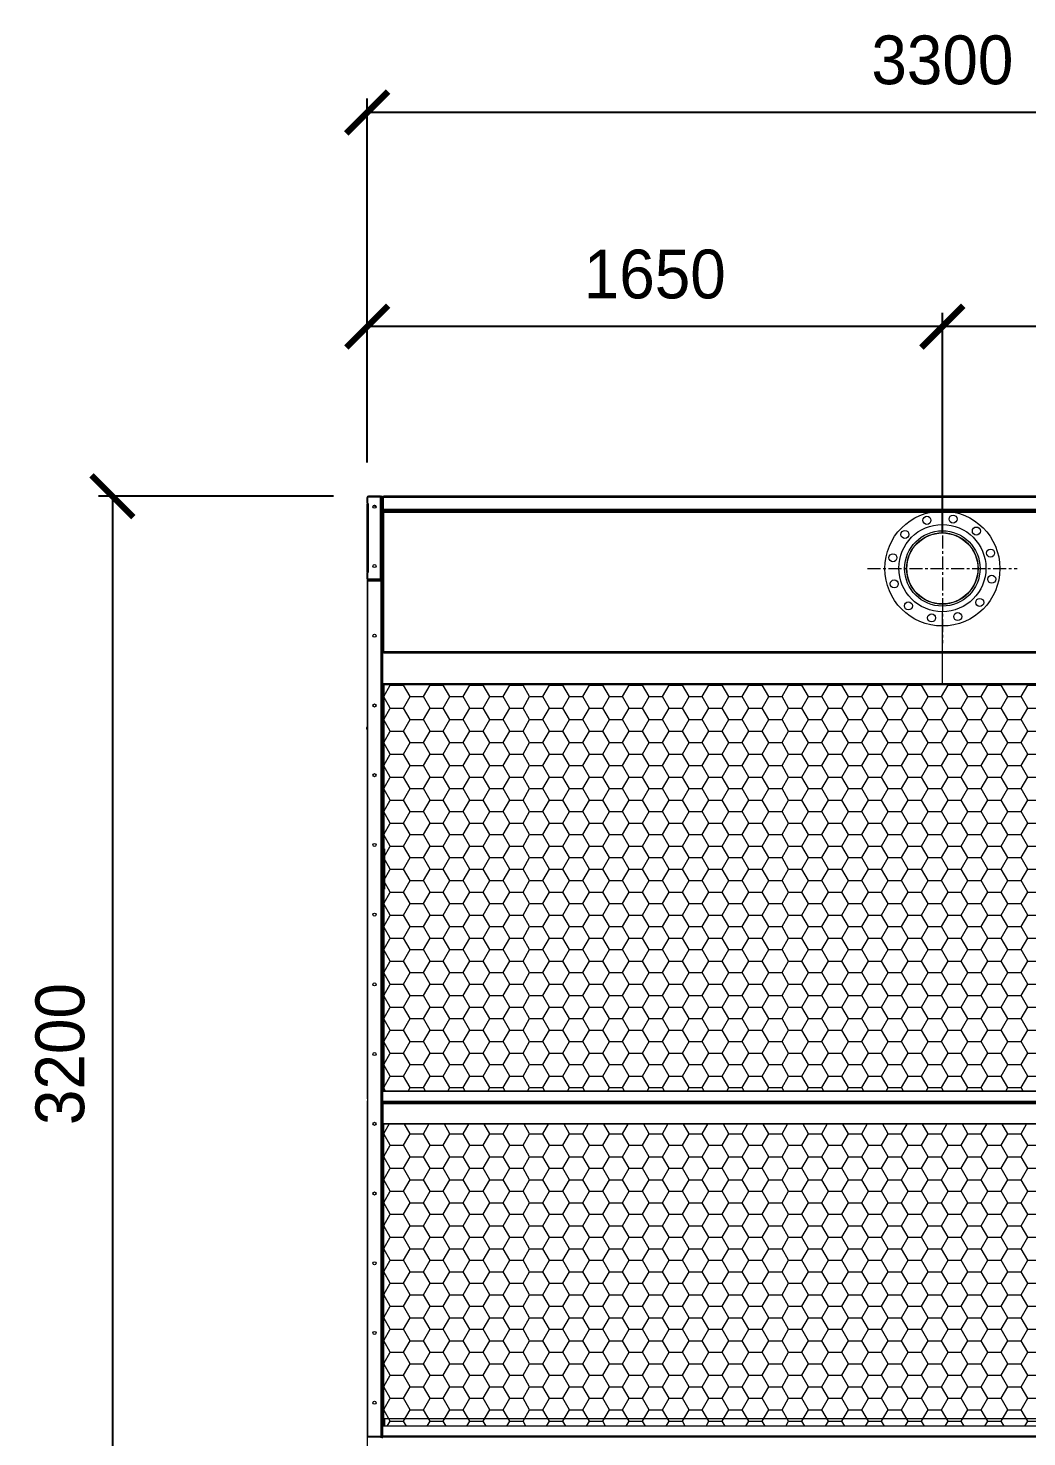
# Model space of a CAD drawing. Header units: millimetres. Extents: x 11380 to 40787, y 6310 to 27105.
# Drawn here: x 28902 to 31767, y 13545 to 17586 of the extents above; entities that cross this region are included whole.
import ezdxf

# ---------------------------------------------------------------- set-up
doc = ezdxf.new("R2010")
doc.units = ezdxf.units.MM
doc.linetypes.add('CENTER', pattern=[2, 1.25, -0.25, 0.25, -0.25])
doc.layers.add('center', color=1, linetype='CENTER')
doc.layers.add('냉각탑_dim', color=1, linetype='Continuous')
doc.styles.add('HY울릉도L', font='')
doc.styles.get('HY울릉도L').set_extended_font_data('HY울릉도L')
doc.dimstyles.new('성지DIM', dxfattribs={"dimtxt": 3.5, "dimasz": 3, "dimexe": 1, "dimexo": 2.5, "dimgap": 2, "dimtad": 1, "dimdec": 0, "dimzin": 3, "dimdsep": 46, "dimtxsty": 'HY울릉도L', "dimblk": 'ARCHTICK', "dimcen": -2, "dimclrd": 256, "dimclre": 256, "dimclrt": 7, "dimadec": 0, "dimazin": 0, "dimtfac": 1, "dimtdec": 0, "dimtofl": 0, "dimtmove": 0, "dimatfit": 3, "dimfxl": 1, "dimtolj": 1, "dimtzin": 0, "dimlwe": -1, "dimarcsym": 0})
pattern_1 = [(0, (-379824.895, -73518.268), (57.15, 32.9955677), [38.1, -76.2]), (120, (-379824.895, -73518.268), (-57.15, 32.995568), [38.1, -76.2]), (60, (-379824.895, -73518.268), (1e-07, 65.9911357), [-76.2, 38.1])]

# ---------------------------------------------------------------- blocks, each defined once
blk = doc.blocks.new('_ArchTick')
at = {"color": 0, "linetype": 'ByBlock', "const_width": 0.15}
blk.add_lwpolyline([(-0.5, -0.5), (0.5, 0.5)], dxfattribs=at)
blk = doc.blocks.new('*D145')
at = {"layer": 'Defpoints', "color": 0, "transparency": 16777216}
for p in [(29874.6, 16730), (29874.6, 16239.9), (31524.6, 16036.3)]:
    blk.add_point(p, dxfattribs=at)
at = {"layer": '냉각탑_dim', "transparency": 16777216}
for p, q in [((29874.6, 16339.9), (29874.6, 16770)), ((31524.6, 16136.3), (31524.6, 16770))]:
    blk.add_line(p, q, dxfattribs=at)
at = {"layer": '냉각탑_dim', "lineweight": -2, "transparency": 16777216}
blk.add_line((31524.6, 16730), (29874.6, 16730), dxfattribs=at)
at = {"layer": '냉각탑_dim', "lineweight": -2, "transparency": 16777216, "xscale": 120, "yscale": 120, "zscale": 120, "rotation": 180}
blk.add_blockref('_ArchTick', (29874.6, 16730), dxfattribs=at)
at = {"layer": '냉각탑_dim', "lineweight": -2, "transparency": 16777216, "xscale": 120, "yscale": 120, "zscale": 120}
blk.add_blockref('_ArchTick', (31524.6, 16730), dxfattribs=at)
at = {"layer": '냉각탑_dim', "color": 7, "transparency": 16777216, "insert": (30699.6, 16880), "char_height": 140, "attachment_point": 5, "style": 'HY울릉도L'}
blk.add_mtext('\\A1;1650', dxfattribs=at)
blk = doc.blocks.new('*D146')
at = {"layer": 'Defpoints', "color": 0, "transparency": 16777216}
for p in [(31524.6, 16730), (33174.6, 16240.4), (31524.6, 16036.3)]:
    blk.add_point(p, dxfattribs=at)
at = {"layer": '냉각탑_dim', "transparency": 16777216}
for p, q in [((31524.6, 16136.3), (31524.6, 16770)), ((33174.6, 16340.4), (33174.6, 16770))]:
    blk.add_line(p, q, dxfattribs=at)
at = {"layer": '냉각탑_dim', "lineweight": -2, "transparency": 16777216}
blk.add_line((33174.6, 16730), (31524.6, 16730), dxfattribs=at)
at = {"layer": '냉각탑_dim', "lineweight": -2, "transparency": 16777216, "xscale": 120, "yscale": 120, "zscale": 120, "rotation": 180}
blk.add_blockref('_ArchTick', (31524.6, 16730), dxfattribs=at)
at = {"layer": '냉각탑_dim', "lineweight": -2, "transparency": 16777216, "xscale": 120, "yscale": 120, "zscale": 120}
blk.add_blockref('_ArchTick', (33174.6, 16730), dxfattribs=at)
at = {"layer": '냉각탑_dim', "color": 7, "transparency": 16777216, "insert": (32349.6, 16880), "char_height": 140, "attachment_point": 5, "style": 'HY울릉도L'}
blk.add_mtext('\\A1;1650', dxfattribs=at)
blk = doc.blocks.new('*D152')
at = {"layer": 'Defpoints', "color": 0, "transparency": 16777216}
for p in [(29874.6, 17344.3), (29874.6, 16239.9), (33174.6, 16240)]:
    blk.add_point(p, dxfattribs=at)
at = {"layer": '냉각탑_dim', "transparency": 16777216}
for p, q in [((29874.6, 16339.9), (29874.6, 17384.3)), ((33174.6, 16340), (33174.6, 17384.3))]:
    blk.add_line(p, q, dxfattribs=at)
at = {"layer": '냉각탑_dim', "lineweight": -2, "transparency": 16777216}
blk.add_line((33174.6, 17344.3), (29874.6, 17344.3), dxfattribs=at)
at = {"layer": '냉각탑_dim', "lineweight": -2, "transparency": 16777216, "xscale": 120, "yscale": 120, "zscale": 120, "rotation": 180}
blk.add_blockref('_ArchTick', (29874.6, 17344.3), dxfattribs=at)
at = {"layer": '냉각탑_dim', "lineweight": -2, "transparency": 16777216, "xscale": 120, "yscale": 120, "zscale": 120}
blk.add_blockref('_ArchTick', (33174.6, 17344.3), dxfattribs=at)
at = {"layer": '냉각탑_dim', "color": 7, "transparency": 16777216, "insert": (31524.6, 17494.3), "char_height": 140, "attachment_point": 5, "style": 'HY울릉도L'}
blk.add_mtext('\\A1;3300', dxfattribs=at)
blk = doc.blocks.new('*D153')
at = {"layer": 'Defpoints', "color": 0, "transparency": 16777216}
for p in [(29878, 16243.3), (29144.1, 13043.3), (29878, 13043.3)]:
    blk.add_point(p, dxfattribs=at)
at = {"layer": '냉각탑_dim', "transparency": 16777216}
for p, q in [((29778, 16243.3), (29104.1, 16243.3)), ((29778, 13043.3), (29104.1, 13043.3))]:
    blk.add_line(p, q, dxfattribs=at)
at = {"layer": '냉각탑_dim', "lineweight": -2, "transparency": 16777216}
blk.add_line((29144.1, 16243.3), (29144.1, 13043.3), dxfattribs=at)
at = {"layer": '냉각탑_dim', "lineweight": -2, "transparency": 16777216, "xscale": 120, "yscale": 120, "zscale": 120}
for p, rotation in [((29144.1, 16243.3), 90), ((29144.1, 13043.3), 270)]:
    blk.add_blockref('_ArchTick', p, dxfattribs=dict(at, rotation=rotation))
at = {"layer": '냉각탑_dim', "color": 7, "transparency": 16777216, "insert": (28994.1, 14643.3), "char_height": 140, "attachment_point": 5, "rotation": 90, "style": 'HY울릉도L'}
blk.add_mtext('\\A1;3200', dxfattribs=at)
blk = doc.blocks.new('2')
at = {"lineweight": 20}
h = blk.add_hatch(dxfattribs=at)
h.set_pattern_fill('HONEY', scale=12)
h.set_pattern_definition(pattern_1)
h.paths.add_polyline_path([(29922, 15703.6), (29922, 14537.1), (33132.6, 14537.1), (33132.6, 15703.6)])
h = blk.add_hatch(dxfattribs=at)
h.set_pattern_fill('HONEY', scale=12)
h.set_pattern_definition(pattern_1)
h.paths.add_polyline_path([(29922, 14443.8), (29922, 13575.5), (33132.6, 13575.5), (33132.6, 14443.8)])
at = {"color": 7, "lineweight": 20, "ltscale": 0.006917}
for p, q in [((29874.6, 16223.3), (29874.6, 16239.9)), ((29874.6, 16223.3), (29874.6, 16239.9)), ((29874.6, 16023.3), (29874.6, 16006.7)), ((29874.6, 16006.7), (29874.6, 16023.3))]:
    blk.add_line(p, q, dxfattribs=at)
at = {"color": 7, "lineweight": 20, "ltscale": 0.000833333}
for p, q in [((29874.6, 16223.3), (29876.6, 16223.3)), ((29874.6, 16221.3), (29876.6, 16221.3)), ((29918.6, 16199.6), (29920.6, 16199.6)), ((29918.6, 16197.9), (29920.6, 16197.9)), ((29874.6, 16023.3), (29876.6, 16023.3)), ((29874.6, 16023.3), (29876.6, 16023.3)), ((29920.6, 15162.7), (29918.6, 15162.7)), ((29920.6, 15161.1), (29918.6, 15161.1))]:
    blk.add_line(p, q, dxfattribs=at)
at = {"color": 7, "lineweight": 20, "ltscale": 0.081667}
for p, q in [((29874.6, 16025.3), (29874.6, 16221.3)), ((29878, 16025.3), (29878, 16221.3))]:
    blk.add_line(p, q, dxfattribs=at)
at = {"color": 7, "lineweight": 20, "ltscale": 0.007958}
for p, q in [((29876.6, 16221.3), (29876.6, 16240.4)), ((29876.6, 16006.2), (29876.6, 16025.3))]:
    blk.add_line(p, q, dxfattribs=at)
at = {"color": 7, "lineweight": 20, "ltscale": 0.01525}
for p, q in [((29913.2, 16240.4), (29876.6, 16240.4)), ((29876.6, 16006.2), (29913.2, 16006.2))]:
    blk.add_line(p, q, dxfattribs=at)
at = {"color": 7, "lineweight": 20, "ltscale": 0.000583333}
for p, q in [((29878, 16221.3), (29876.6, 16221.3)), ((29876.6, 16025.3), (29878, 16025.3)), ((29918.6, 14508.1), (29920, 14508.1)), ((29918.6, 14500.8), (29920, 14500.8)), ((29876.2, 13545.3), (29876.2, 13546.7)), ((29913.8, 13545.3), (29913.8, 13546.7)), ((29918.6, 13548.1), (29920, 13548.1))]:
    blk.add_line(p, q, dxfattribs=at)
at = {"color": 7, "lineweight": 20, "ltscale": 0.014667}
for p, q in [((29913.2, 16243.3), (29878, 16243.3)), ((29878, 16243.3), (29913.2, 16243.3)), ((29913.2, 16241.3), (29878, 16241.3)), ((29878, 16005.3), (29913.2, 16005.3)), ((29913.2, 16005.3), (29878, 16005.3)), ((29878, 16003.3), (29913.2, 16003.3))]:
    blk.add_line(p, q, dxfattribs=at)
at = {"color": 7, "lineweight": 20, "ltscale": 0.000374085}
blk.add_line((29880, 16240.4), (29880, 16241.3), dxfattribs=at)
at = {"color": 7, "lineweight": 20, "ltscale": 0.000833263}
blk.add_line((29913.2, 16243.3), (29915.2, 16243.3), dxfattribs=at)
at = {"color": 7, "lineweight": 20, "ltscale": 0.000375}
for p, q in [((29913.2, 16240.4), (29913.2, 16241.3)), ((29919.8, 16199.6), (29919.8, 16200.5)), ((29913.2, 16006.2), (29913.2, 16005.3))]:
    blk.add_line(p, q, dxfattribs=at)
at = {"color": 7, "lineweight": 20, "ltscale": 0.001002}
for p, q in [((29915.6, 16241.3), (29913.2, 16241.3)), ((29915.6, 16005.3), (29913.2, 16005.3))]:
    blk.add_line(p, q, dxfattribs=at)
at = {"color": 7, "lineweight": 20, "ltscale": 0.097583}
blk.add_line((29913.2, 16006.2), (29913.2, 16240.4), dxfattribs=at)
at = {"color": 7, "lineweight": 20, "ltscale": 0.000448698}
for p, q in [((29915.9, 16242), (29915, 16241.3)), ((29915.9, 16004.7), (29915, 16005.3))]:
    blk.add_line(p, q, dxfattribs=at)
at = {"color": 7, "lineweight": 20, "ltscale": 0.000272626}
blk.add_line((29915.2, 16243.3), (29915.2, 16242.7), dxfattribs=at)
at = {"color": 7, "lineweight": 20, "ltscale": 0.000736965}
blk.add_line((29917.9, 16241.6), (29916.1, 16241.6), dxfattribs=at)
at = {"color": 7, "lineweight": 20, "ltscale": 8.05106e-06}
blk.add_line((29916.6, 16240), (29916.6, 16239.9), dxfattribs=at)
blk.add_line((29916.6, 16240), (29916.6, 16239.9), dxfattribs=at)
at = {"color": 7, "lineweight": 20, "ltscale": 0.097167}
blk.add_line((29916.6, 16006.7), (29916.6, 16239.9), dxfattribs=at)
at = {"color": 7, "lineweight": 20, "ltscale": 0.000414935}
for p, q in [((29917.6, 16242.3), (29916.9, 16241.6)), ((29920.3, 16241.6), (29919.6, 16242.3))]:
    blk.add_line(p, q, dxfattribs=at)
at = {"color": 7, "lineweight": 20, "ltscale": 0.000125672}
blk.add_line((29918.9, 16241.3), (29918.6, 16241.3), dxfattribs=at)
at = {"color": 7, "lineweight": 20, "ltscale": 0.00012559}
blk.add_line((29918.9, 16241.3), (29918.6, 16241.3), dxfattribs=at)
at = {"color": 7, "lineweight": 20, "ltscale": 0.000562231}
blk.add_line((29918.6, 16240), (29918.6, 16241.3), dxfattribs=at)
at = {"color": 7, "lineweight": 20, "ltscale": 0.013833}
for p, q in [((29918.6, 16239.9), (29918.6, 16206.7)), ((29920.3, 16239.9), (29920.3, 16206.7))]:
    blk.add_line(p, q, dxfattribs=at)
at = {"color": 7, "lineweight": 20, "ltscale": 0.000708333}
for p, q in [((29920.3, 16239.9), (29918.6, 16239.9)), ((29918.6, 16199.6), (29918.6, 16197.9)), ((29920.6, 16199.6), (29920.6, 16197.9)), ((29922, 14505.3), (29922, 14503.6)), ((29948.6, 14503.6), (29948.6, 14505.3)), ((31078.1, 14503.6), (31078.1, 14505.3)), ((31081.5, 14503.6), (31081.5, 14505.3)), ((31099.7, 14503.6), (31099.7, 14505.3)), ((31103.1, 14503.6), (31103.1, 14505.3))]:
    blk.add_line(p, q, dxfattribs=at)
at = {"color": 7, "lineweight": 20, "ltscale": 0.000561904}
blk.add_line((29918.6, 16205.3), (29918.6, 16206.7), dxfattribs=at)
at = {"color": 7, "lineweight": 20, "ltscale": 0.000125435}
blk.add_line((29918.9, 16205.3), (29918.6, 16205.3), dxfattribs=at)
at = {"color": 7, "lineweight": 20, "ltscale": 0.002375}
blk.add_line((29918.6, 16199.6), (29918.6, 16205.3), dxfattribs=at)
at = {"color": 7, "lineweight": 20, "ltscale": 0.001131}
blk.add_line((29920.3, 16239.9), (29920.3, 16242.7), dxfattribs=at)
at = {"color": 7, "lineweight": 20}
for p, q in [((33128.9, 16239.9), (29920.3, 16239.9)), ((29920.3, 16206.7), (33128.9, 16206.7)), ((33127.2, 16243.3), (29922, 16243.3)), ((29920.3, 16203.3), (33128.9, 16203.3)), ((29922, 16201.3), (33127.2, 16201.3)), ((29922, 16197.9), (33127.2, 16197.9)), ((31468.6, 16201.7), (30130.2, 16201.7)), ((29913.8, 16005.3), (29913.8, 13546.7)), ((29916.6, 16006.7), (29916.6, 13548.1)), ((29875.8, 15999.9), (29875.8, 13546.7)), ((33132.6, 15797), (29922, 15797)), ((33132.6, 15793.7), (29922, 15793.7)), ((29913.8, 15703.6), (33132.6, 15703.6)), ((29916.6, 15706.2), (33132.6, 15706.2)), ((29920, 14508.4), (33129.2, 14508.4)), ((32389, 14535.5), (29920.2, 14535.5)), ((32389, 14537.1), (29924.6, 14537.1)), ((29920, 14501.1), (33129.2, 14501.1)), ((29921.4, 14505.3), (33127.8, 14505.3)), ((29921.4, 14503.6), (33127.8, 14503.6)), ((29920, 14443.8), (33129.2, 14443.8)), ((29920, 14443.6), (33129.2, 14443.6)), ((33129.2, 14443.5), (29920, 14443.5)), ((32389, 13597.1), (29924.6, 13597.1)), ((29920, 13548.4), (33129.2, 13548.4)), ((32389, 13575.5), (29920.2, 13575.5)), ((29921.4, 13545.3), (33127.8, 13545.3))]:
    blk.add_line(p, q, dxfattribs=at)
at = {"color": 7, "lineweight": 20, "ltscale": 0.001417}
for p, q in [((29920.3, 16206.7), (29920.3, 16203.3)), ((29922, 16197.9), (29918.6, 16197.9)), ((29922, 16197.9), (29922, 16201.3)), ((31524.6, 16197.9), (31524.6, 16201.3)), ((29874.6, 16025.3), (29878, 16025.3))]:
    blk.add_line(p, q, dxfattribs=at)
at = {"color": 7, "lineweight": 20, "ltscale": 4.99865e-05}
blk.add_line((29921.9, 16243.3), (29922, 16243.3), dxfattribs=at)
at = {"color": 7, "lineweight": 20, "ltscale": 1.75167e-05}
blk.add_line((29921.9, 16243.3), (29922, 16243.3), dxfattribs=at)
at = {"color": 7, "lineweight": 20, "ltscale": 1.55221e-05}
blk.add_line((29921.9, 16243.3), (29922, 16243.3), dxfattribs=at)
at = {"color": 7, "lineweight": 20, "ltscale": 4.33485e-05}
blk.add_line((29923.9, 16243.3), (29924, 16243.3), dxfattribs=at)
at = {"color": 7, "lineweight": 20, "ltscale": 4.06755e-05}
blk.add_line((29923.9, 16243.3), (29924, 16243.3), dxfattribs=at)
at = {"color": 7, "lineweight": 20, "ltscale": 3.00579e-05}
blk.add_line((29923.9, 16243.3), (29924, 16243.3), dxfattribs=at)
at = {"color": 7, "lineweight": 20, "ltscale": 1.78003e-05}
blk.add_line((29923.9, 16243.3), (29924, 16243.3), dxfattribs=at)
at = {"color": 7, "lineweight": 20, "ltscale": 2.871e-05}
blk.add_line((29923.9, 16243.3), (29924, 16243.3), dxfattribs=at)
at = {"color": 7, "lineweight": 20, "ltscale": 3.95576e-05}
blk.add_line((29923.9, 16243.3), (29924, 16243.3), dxfattribs=at)
at = {"color": 7, "lineweight": 20, "ltscale": 1.24791e-05}
blk.add_line((29924, 16243.3), (29924, 16243.3), dxfattribs=at)
at = {"color": 7, "lineweight": 20, "ltscale": 0.000833337}
blk.add_line((29918.6, 16197.9), (29916.6, 16197.9), dxfattribs=at)
at = {"color": 7, "lineweight": 20, "ltscale": 0.053167}
blk.add_line((29916.6, 16197.9), (29916.6, 16070.3), dxfattribs=at)
at = {"color": 7, "lineweight": 20, "ltscale": 0.000707554}
blk.add_line((29918.6, 16203.3), (29920.3, 16203.3), dxfattribs=at)
at = {"color": 7, "lineweight": 20, "ltscale": 0.000707705}
blk.add_line((29918.6, 16201.3), (29920.3, 16201.3), dxfattribs=at)
at = {"color": 7, "lineweight": 20, "ltscale": 0.142705}
for p, q in [((29918.6, 15855.4), (29918.6, 16197.9)), ((29922, 15793.7), (29922, 16197.9))]:
    blk.add_line(p, q, dxfattribs=at)
at = {"color": 7, "lineweight": 20, "ltscale": 0.00075}
blk.add_line((29921.6, 16200.5), (29919.8, 16200.5), dxfattribs=at)
at = {"color": 7, "lineweight": 20, "ltscale": 5.91962e-05}
blk.add_line((29920, 16200.5), (29919.9, 16200.7), dxfattribs=at)
at = {"color": 7, "lineweight": 20, "ltscale": 0.000832499}
blk.add_line((29920.3, 16203.3), (29920.3, 16201.3), dxfattribs=at)
at = {"color": 7, "lineweight": 20, "ltscale": 0.000333342}
blk.add_line((29920.3, 16201.3), (29920.3, 16200.5), dxfattribs=at)
at = {"color": 7, "lineweight": 20, "ltscale": 0.000708193}
blk.add_line((29920.3, 16201.3), (29922, 16201.3), dxfattribs=at)
at = {"color": 7, "lineweight": 20, "ltscale": 0.000166667}
blk.add_line((29922, 16200.5), (29921.6, 16200.5), dxfattribs=at)
at = {"color": 7, "lineweight": 20, "ltscale": 5.54767e-06}
blk.add_line((29922, 16201.3), (29922, 16201.3), dxfattribs=at)
at = {"color": 7, "lineweight": 20, "ltscale": 1.09406e-05}
blk.add_line((29922, 16201.3), (29922, 16201.3), dxfattribs=at)
at = {"color": 7, "lineweight": 20, "ltscale": 0.00067235}
blk.add_line((29955.2, 16201.7), (29955.2, 16203.3), dxfattribs=at)
at = {"color": 7, "lineweight": 20, "ltscale": 0.043924}
blk.add_line((30060.6, 16201.7), (29955.2, 16201.7), dxfattribs=at)
at = {"color": 7, "lineweight": 20, "ltscale": 0.000160787}
blk.add_line((29955.2, 16201.3), (29955.2, 16201.7), dxfattribs=at)
at = {"color": 7, "lineweight": 20, "ltscale": 0.001149}
for p, q in [((30059.1, 16203.3), (30061, 16201.3)), ((30066.2, 16203.3), (30068.1, 16201.3)), ((30081.7, 16201.3), (30079.8, 16203.3)), ((30107.3, 16203.3), (30109.2, 16201.3)), ((30122.8, 16201.3), (30120.9, 16203.3)), ((30129.9, 16201.3), (30128, 16203.3)), ((30130.6, 16201.3), (30128.7, 16203.3))]:
    blk.add_line(p, q, dxfattribs=at)
at = {"color": 7, "lineweight": 20, "ltscale": 5.44556e-06}
blk.add_line((30792.2, 16201.3), (30792.2, 16201.3), dxfattribs=at)
at = {"color": 7, "lineweight": 20, "ltscale": 9.52934e-06}
blk.add_line((30792.2, 16201.3), (30792.2, 16201.3), dxfattribs=at)
at = {"color": 7, "lineweight": 20, "ltscale": 5.46643e-06}
blk.add_line((30800.5, 16201.3), (30800.5, 16201.3), dxfattribs=at)
at = {"color": 7, "lineweight": 20, "ltscale": 9.52935e-06}
blk.add_line((30800.5, 16201.3), (30800.5, 16201.3), dxfattribs=at)
at = {"color": 7, "lineweight": 20, "ltscale": 0.00083348}
blk.add_line((31318.6, 16201.3), (31318.6, 16203.3), dxfattribs=at)
at = {"color": 7, "lineweight": 20, "ltscale": 0.014833}
blk.add_line((31524.6, 16162.3), (31524.6, 16197.9), dxfattribs=at)
at = {"color": 7, "lineweight": 20, "ltscale": 0.000833322}
blk.add_line((31730.6, 16203.3), (31730.6, 16201.3), dxfattribs=at)
at = {"color": 7, "lineweight": 20, "ltscale": 0.000833201}
blk.add_line((29916.6, 16070.3), (29918.6, 16070.3), dxfattribs=at)
at = {"color": 7, "lineweight": 20, "ltscale": 0.403744}
blk.add_line((29918.6, 16071.5), (29918.6, 15162.7), dxfattribs=at)
at = {"color": 7, "lineweight": 20, "ltscale": 0.352083}
blk.add_line((29874.6, 16025.3), (29874.6, 15580.3), dxfattribs=at)
at = {"color": 7, "lineweight": 20, "ltscale": 0.000957772}
blk.add_line((29876.6, 16001.3), (29876.6, 16003.6), dxfattribs=at)
at = {"color": 7, "lineweight": 20, "ltscale": 0.000375915}
blk.add_line((29880, 16005.3), (29880, 16006.2), dxfattribs=at)
at = {"color": 7, "lineweight": 20, "ltscale": 0.000832784}
blk.add_line((29880, 16001.3), (29880, 16003.3), dxfattribs=at)
at = {"color": 7, "lineweight": 20, "ltscale": 0.001261}
blk.add_line((29915.2, 16001), (29915.2, 16004), dxfattribs=at)
at = {"color": 7, "lineweight": 20, "ltscale": 1.56939e-05}
blk.add_line((29916.6, 16006.7), (29916.6, 16006.7), dxfattribs=at)
at = {"color": 7, "lineweight": 20, "ltscale": 8.33834e-06}
blk.add_line((29916.6, 16006.7), (29916.6, 16006.7), dxfattribs=at)
at = {"color": 7, "lineweight": 20, "ltscale": 0.000500046}
for p, q in [((29875.8, 15999.9), (29874.6, 15999.9)), ((29875.8, 13546.7), (29874.6, 13546.7))]:
    blk.add_line(p, q, dxfattribs=at)
at = {"color": 7, "lineweight": 20, "ltscale": 0.015833}
for p, q in [((29913.8, 15999.9), (29875.8, 15999.9)), ((29913.8, 13546.7), (29875.8, 13546.7))]:
    blk.add_line(p, q, dxfattribs=at)
at = {"color": 7, "lineweight": 20, "ltscale": 0.015667}
for p, q in [((29876.2, 16001.3), (29913.8, 16001.3)), ((29876.2, 13545.3), (29913.8, 13545.3))]:
    blk.add_line(p, q, dxfattribs=at)
at = {"color": 7, "lineweight": 20, "ltscale": 0.000583334}
for p, q in [((29876.2, 16001.3), (29876.2, 15999.9)), ((29913.8, 16001.3), (29913.8, 15999.9))]:
    blk.add_line(p, q, dxfattribs=at)
at = {"color": 7, "lineweight": 20, "ltscale": 0.000912135}
for p, q in [((29913.8, 15999.9), (29916, 15999.9)), ((29916, 13546.7), (29913.8, 13546.7))]:
    blk.add_line(p, q, dxfattribs=at)
at = {"color": 7, "lineweight": 20, "ltscale": 0.000341711}
for p, q in [((29915.8, 16000.5), (29915.2, 15999.9)), ((29919.4, 14506.2), (29920, 14506.7)), ((29919.4, 14502.8), (29920, 14502.2)), ((29915.8, 13546.2), (29915.2, 13546.7)), ((29919.4, 13546.2), (29920, 13546.7))]:
    blk.add_line(p, q, dxfattribs=at)
at = {"color": 7, "lineweight": 20, "ltscale": 8.83136e-06}
blk.add_line((29916.6, 15998.6), (29916.6, 15998.5), dxfattribs=at)
at = {"color": 7, "lineweight": 20, "ltscale": 8.87683e-06}
blk.add_line((29916.6, 15998.6), (29916.6, 15998.5), dxfattribs=at)
at = {"color": 7, "lineweight": 20, "ltscale": 3.11303e-05}
blk.add_line((29916.6, 15998.6), (29916.6, 15998.5), dxfattribs=at)
at = {"color": 7, "lineweight": 20, "ltscale": 1.44681e-05}
blk.add_line((29916.6, 15998.6), (29916.6, 15998.5), dxfattribs=at)
at = {"color": 7, "lineweight": 20, "ltscale": 3.11304e-05}
blk.add_line((29916.6, 15998.6), (29916.6, 15998.5), dxfattribs=at)
at = {"color": 7, "lineweight": 20, "ltscale": 0.024121}
blk.add_line((31524.6, 15854.4), (31524.6, 15912.3), dxfattribs=at)
at = {"color": 7, "lineweight": 20, "ltscale": 0.036483}
blk.add_line((31524.6, 15706.2), (31524.6, 15871.3), dxfattribs=at)
at = {"color": 7, "lineweight": 20, "ltscale": 0.001354}
blk.add_line((31524.6, 15797), (31524.6, 15793.7), dxfattribs=at)
at = {"color": 7, "lineweight": 20, "ltscale": 0.392019}
blk.add_line((29920.6, 15706.2), (29920.6, 15162.7), dxfattribs=at)
at = {"color": 7, "lineweight": 20, "ltscale": 0.363192}
blk.add_line((29922, 15706.2), (29922, 15231.8), dxfattribs=at)
at = {"color": 7, "lineweight": 20, "ltscale": 0.002167}
for p, q in [((29873, 15580.3), (29873, 15575.1)), ((29924.1, 15186.6), (29924.1, 15191.8)), ((29924.1, 15162), (29924.1, 15156.8))]:
    blk.add_line(p, q, dxfattribs=at)
at = {"color": 7, "lineweight": 20, "ltscale": 0.000666667}
for p, q in [((29874.6, 15580.3), (29873, 15580.3)), ((29874.6, 15575.1), (29873, 15575.1)), ((29918.6, 14537.3), (29920.2, 14537.3))]:
    blk.add_line(p, q, dxfattribs=at)
at = {"color": 7, "lineweight": 20, "ltscale": 0.441833}
blk.add_line((29874.6, 15575.1), (29874.6, 14514.7), dxfattribs=at)
at = {"color": 7, "lineweight": 20, "ltscale": 0.047917}
for p, q in [((29920.9, 15231.8), (29920.9, 15116.8)), ((29924.1, 15231.8), (29924.1, 15116.8))]:
    blk.add_line(p, q, dxfattribs=at)
at = {"color": 7, "lineweight": 20, "ltscale": 0.001333}
for p, q in [((29920.9, 15231.8), (29924.1, 15231.8)), ((29920.9, 15116.8), (29924.1, 15116.8))]:
    blk.add_line(p, q, dxfattribs=at)
at = {"color": 7, "lineweight": 20, "ltscale": 0.000658263}
blk.add_line((29918.6, 15162.7), (29918.6, 15161.1), dxfattribs=at)
at = {"color": 7, "lineweight": 20, "ltscale": 0.259889}
blk.add_line((29918.6, 14537.3), (29918.6, 15161.1), dxfattribs=at)
at = {"color": 7, "lineweight": 20, "ltscale": 0.001329}
blk.add_line((29920.6, 15162.7), (29920.6, 15159.5), dxfattribs=at)
at = {"color": 7, "lineweight": 20, "ltscale": 0.260664}
blk.add_line((29920.6, 14535.5), (29920.6, 15161.1), dxfattribs=at)
at = {"color": 7, "lineweight": 20, "ltscale": 0.01025}
blk.add_line((29924.1, 15186.6), (29924.1, 15162), dxfattribs=at)
at = {"color": 7, "lineweight": 20, "ltscale": 0.242234}
blk.add_line((29922, 15116.8), (29922, 14535.5), dxfattribs=at)
at = {"color": 7, "lineweight": 20, "ltscale": 0.44375}
blk.add_line((29874.6, 14509.5), (29874.6, 13444.5), dxfattribs=at)
at = {"color": 7, "lineweight": 20, "ltscale": 0.012167}
for p, q in [((29918.6, 14508.1), (29918.6, 14537.3)), ((29918.6, 14471.6), (29918.6, 14500.8)), ((29918.6, 13548.1), (29918.6, 13577.3))]:
    blk.add_line(p, q, dxfattribs=at)
at = {"color": 7, "lineweight": 20, "ltscale": 0.003004}
blk.add_line((29918.6, 14500.9), (29918.6, 14508.1), dxfattribs=at)
at = {"color": 7, "lineweight": 20, "ltscale": 0.01129}
for p, q in [((29920, 14508.4), (29920, 14535.5)), ((29920, 13548.4), (29920, 13575.5))]:
    blk.add_line(p, q, dxfattribs=at)
at = {"color": 7, "lineweight": 20, "ltscale": 0.000967409}
for p, q in [((29920, 14506.1), (29920, 14508.4)), ((29920, 13546.1), (29920, 13548.4))]:
    blk.add_line(p, q, dxfattribs=at)
at = {"color": 7, "lineweight": 20, "ltscale": 0.000666714}
blk.add_line((29924.6, 14537.1), (29924.6, 14535.5), dxfattribs=at)
at = {"color": 7, "lineweight": 20, "ltscale": 0.372625}
blk.add_line((29918.6, 13577.3), (29918.6, 14471.6), dxfattribs=at)
at = {"color": 7, "lineweight": 20, "ltscale": 0.000583332}
blk.add_line((29918.6, 14471.6), (29920, 14471.6), dxfattribs=at)
at = {"color": 7, "lineweight": 20, "ltscale": 0.000849957}
blk.add_line((29920, 14503.1), (29920, 14501.1), dxfattribs=at)
at = {"color": 7, "lineweight": 20, "ltscale": 0.023877}
blk.add_line((29920, 14501.1), (29920, 14443.8), dxfattribs=at)
at = {"color": 7, "lineweight": 20, "ltscale": 0.000805508}
blk.add_line((29920.6, 14503.5), (29920.6, 14505.5), dxfattribs=at)
at = {"color": 7, "lineweight": 20, "ltscale": 4.78227e-06}
blk.add_line((29921.4, 14503.6), (29921.4, 14503.6), dxfattribs=at)
at = {"color": 7, "lineweight": 20, "ltscale": 0.001029}
for p, q in [((31192.4, 14505.3), (31190.6, 14503.6)), ((31256.5, 14503.6), (31258.3, 14505.3)), ((31264, 14503.6), (31265.8, 14505.3))]:
    blk.add_line(p, q, dxfattribs=at)
at = {"color": 7, "lineweight": 20, "ltscale": 0.001028}
for p, q in [((31193.2, 14505.3), (31191.5, 14503.6)), ((31200.8, 14505.3), (31199, 14503.6)), ((31213.2, 14503.6), (31215, 14505.3)), ((31244.1, 14505.3), (31242.3, 14503.6))]:
    blk.add_line(p, q, dxfattribs=at)
at = {"color": 7, "lineweight": 20, "ltscale": 5.81038e-05}
blk.add_line((29920, 14443.5), (29920, 14443.8), dxfattribs=at)
at = {"color": 7, "lineweight": 20, "ltscale": 0.009}
blk.add_line((29924.6, 13597.1), (29924.6, 13575.5), dxfattribs=at)
at = {"color": 7, "lineweight": 20, "ltscale": 0.00126}
blk.add_line((29915.2, 13542.7), (29915.2, 13545.7), dxfattribs=at)
at = {"color": 7, "lineweight": 20, "ltscale": 1.84442e-05}
blk.add_line((29916.6, 13548.1), (29916.6, 13548.1), dxfattribs=at)
at = {"color": 7, "lineweight": 20, "ltscale": 1.85381e-05}
blk.add_line((29916.6, 13548.1), (29916.6, 13548.1), dxfattribs=at)
at = {"color": 7, "lineweight": 20, "ltscale": 2.99318e-05}
blk.add_line((29916.6, 13548.1), (29916.6, 13548.1), dxfattribs=at)
blk.add_line((29916.6, 13548.1), (29916.6, 13548.1), dxfattribs=at)
at = {"color": 7, "lineweight": 20, "ltscale": 1.47704e-05}
blk.add_line((29916.6, 13548.1), (29916.6, 13548.1), dxfattribs=at)
at = {"color": 7, "lineweight": 20, "ltscale": 0.002815}
blk.add_line((29918.6, 13541.3), (29918.6, 13548.1), dxfattribs=at)
at = {"color": 7, "lineweight": 20, "ltscale": 0.000881921}
blk.add_line((29920.6, 13543.3), (29920.6, 13545.5), dxfattribs=at)
at = {"color": 0, "lineweight": 20, "elevation": 0}
for points in [[(29922, 15703.6), (33132.6, 15703.6), (33132.6, 14537.1), (29922, 14537.1)], [(29922, 14443.8), (33132.6, 14443.8), (33132.6, 13575.5), (29922, 13575.5)]]:
    blk.add_lwpolyline(points, close=True, dxfattribs=at)
at = {"color": 7, "lineweight": 20}
for centre, radius in [((29895.6, 16213.3), 4.5), ((31524.6, 16036.3), 165), ((31480.4, 16174.4), 11.5), ((31555.3, 16178), 11.5), ((31524.6, 16037.3), 125), ((31417.2, 16133.8), 11.5), ((31524.6, 16036.3), 108.2), ((31524.6, 16036.3), 102.5), ((31524.6, 16036.3), 101.8), ((31622.1, 16143.7), 11.5), ((31662.7, 16080.5), 11.5), ((29895.6, 16043.3), 4.5), ((31382.9, 16067.1), 11.5), ((31386.5, 15992.1), 11.5), ((31666.3, 16005.6), 11.5), ((31427.1, 15929), 11.5), ((31631.9, 15938.8), 11.5), ((31493.8, 15894.6), 11.5), ((31568.8, 15898.2), 11.5), ((29895.6, 15843.3), 4.5), ((29895.6, 15643.3), 4.5), ((29895.6, 15643.3), 4.5), ((29895.6, 15443.3), 4.5), ((29895.6, 15443.3), 4.5), ((29895.6, 15243.3), 4.5), ((29895.6, 15043.3), 4.5), ((29895.6, 14843.3), 4.5), ((29895.6, 14643.3), 4.5), ((29895.6, 14443.3), 4.5), ((29895.6, 14243.3), 4.5), ((29895.6, 14043.3), 4.5), ((29895.6, 13843.3), 4.5), ((29895.6, 13643.3), 4.5)]:
    blk.add_circle(centre, radius, dxfattribs=at)
for centre, radius, start, end in [((29878, 16239.9), 3.4, 90, 180), ((29878, 16239.9), 3.4, 90, 180), ((29878, 16239.9), 1.4, 90, 159.0752), ((29897.6, 16219.3), 4.5, 206.2136, 296.9187), ((29897.6, 16219.3), 3, 210.8421, 292.3085), ((29913.2, 16239.9), 3.4, 37.0589, 90), ((29913.2, 16239.9), 3.4, 0, 90), ((29915.2, 16239.9), 3.4, 0.7421, 90), ((29922, 16239.9), 3.4, 90, 180), ((29922, 16206.7), 3.4, 180, 240), ((30792.2, 16239.9), 3.4, 89.1059, 90), ((30800.5, 16239.9), 3.4, 90, 90.8941), ((31520.7, 16239.9), 3.4, 89.1059, 90), ((31529, 16239.9), 3.4, 90, 90.8941), ((29922, 16197.9), 3.4, 130.3202, 150.009), ((29922, 16197.9), 3.4, 120.0016, 130.1223), ((29878, 16006.7), 3.4, 180, 270), ((29878, 16006.7), 1.4, 200.9374, 270), ((29878, 16006.7), 1.4, 200.9249, 270), ((29913.2, 16006.7), 3.4, 270, 0), ((29877.4, 15998.5), 2.8, 115.3772, 150), ((29913.8, 15998.5), 2.8, 0, 90), ((29929.3, 15186.6), 5.2, 90, 90.117), ((29921.4, 14508.1), 2.8, 180, 270), ((29921.4, 14500.8), 2.8, 90, 180), ((29877.4, 13548.1), 2.8, 210, 244.6228), ((29913.8, 13548.1), 2.8, 270, 0), ((29921.4, 13548.1), 2.8, 180, 270)]:
    blk.add_arc(centre, radius, start, end, dxfattribs=at)
for centre, major_axis, start_param, end_param in [((29922, 15159.5), (1.4, 0), 3.141593, 3.808775), ((29922, 15159.5), (3.4, 0), 4.287999, 4.382994), ((29922, 15158), (-3.4, 0), 5.041784, 5.136779), ((29922, 15157.9), (1.4, 0), 3.141593, 3.808775)]:
    blk.add_ellipse(centre, major_axis=major_axis, ratio=0.087156, start_param=start_param, end_param=end_param, dxfattribs=at)
for points, knots in [([(29915.6, 16241.3), (29915.9, 16241.1), (29916.2, 16240.8), (29916.4, 16240.6), (29916.5, 16240.3), (29916.6, 16240), (29916.6, 16240), (29916.6, 16240), (29916.6, 16239.9)], [0, 0, 0, 0, 0, 0, 4.644554, 4.644554, 4.644554, 5.125492, 5.125492, 5.125492, 5.125492, 5.125492, 5.125492]), ([(29916.6, 16070.3), (29916.6, 16070.4), (29916.6, 16070.5), (29916.7, 16070.6), (29917, 16070.9), (29917.4, 16071.1), (29917.8, 16071.3), (29918.2, 16071.4), (29918.6, 16071.5)], [0, 0, 0, 0, 0, 0, 2.034087, 2.034087, 2.034087, 5.485626, 5.485626, 5.485626, 5.485626, 5.485626, 5.485626]), ([(29915.6, 16005.3), (29915.9, 16005.6), (29916.2, 16005.8), (29916.4, 16006.1), (29916.5, 16006.4), (29916.6, 16006.7), (29916.6, 16006.7), (29916.6, 16006.7), (29916.6, 16006.7)], [0, 0, 0, 0, 0, 0, 4.644554, 4.644554, 4.644554, 5.125492, 5.125492, 5.125492, 5.125492, 5.125492, 5.125492])]:
    blk.add_open_spline(points, degree=5, knots=knots, dxfattribs=at)
for points in [[(29917.9, 16241.6), (29918.1, 16241.3), (29918.4, 16241), (29918.5, 16240.6), (29918.6, 16240.3), (29918.6, 16240)], [(29920.3, 16242.7), (29920.6, 16242.9), (29921, 16243.1), (29921.3, 16243.3), (29921.6, 16243.3), (29922, 16243.3)], [(29916, 15999.9), (29916.2, 15999.7), (29916.4, 15999.4), (29916.5, 15999.1), (29916.6, 15998.8), (29916.6, 15998.5)], [(29920, 14506.1), (29920.3, 14505.8), (29920.5, 14505.6), (29920.8, 14505.4), (29921.1, 14505.3), (29921.4, 14505.3)], [(29920, 14503.1), (29920.3, 14503.3), (29920.5, 14503.5), (29920.8, 14503.6), (29921.1, 14503.6), (29921.4, 14503.6)], [(29916, 13546.7), (29916.2, 13547), (29916.4, 13547.3), (29916.5, 13547.6), (29916.6, 13547.9), (29916.6, 13548.1)], [(29920, 13546.1), (29920.3, 13545.8), (29920.5, 13545.6), (29920.8, 13545.4), (29921.1, 13545.3), (29921.4, 13545.3)]]:
    blk.add_open_spline(points, degree=5, dxfattribs=at)
at = {"layer": 'center', "lineweight": 20, "ltscale": 30}
for p, q in [((31524.6, 16250.8), (31524.6, 15821.8)), ((31310.1, 16036.3), (31739.1, 16036.3))]:
    blk.add_line(p, q, dxfattribs=at)

msp = doc.modelspace()

# ---------------------------------------------------------------- block references
msp.add_blockref('2', (0, 0))

# ---------------------------------------------------------------- dimensions: what is measured, and where the dimension line sits
at = {"layer": '냉각탑_dim'}
for base, p1, p2, picture, middle in [((29874.6, 17344.3), (33174.6, 16240), (29874.6, 16239.9), '*D152', (31524.6, 17494.3)), ((29874.6, 16730), (31524.6, 16036.3), (29874.6, 16239.9), '*D145', (30699.6, 16880)), ((31524.6, 16730), (33174.6, 16240.4), (31524.6, 16036.3), '*D146', (32349.6, 16880))]:
    dim = msp.add_linear_dim(base=base, p1=p1, p2=p2, dimstyle='성지DIM', override={"dimscale": 40}, dxfattribs=at)
    dim.commit()
    dim.dimension.update_dxf_attribs({"geometry": picture, "text_midpoint": middle})
dim = msp.add_linear_dim(base=(29144.1, 13043.3), p1=(29878, 16243.3), p2=(29878, 13043.3), angle=90, dimstyle='성지DIM', override={"dimscale": 40}, dxfattribs=at)
dim.commit()
dim.dimension.update_dxf_attribs({"geometry": '*D153', "text_midpoint": (28994.1, 14643.3)})

doc.saveas('drawing.dxf')
